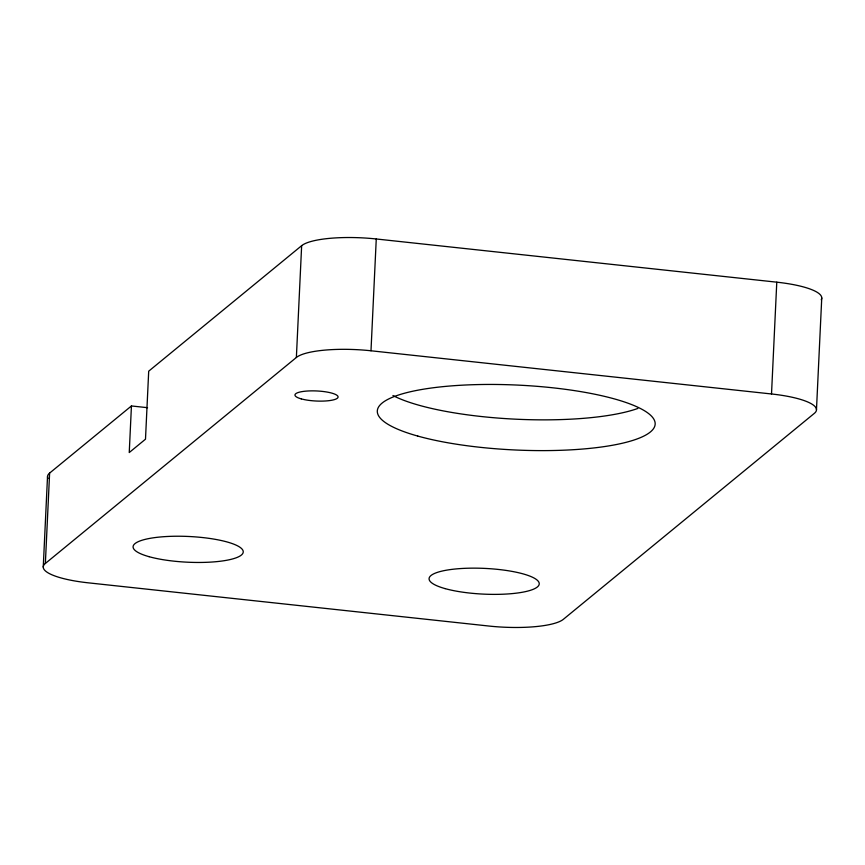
<?xml version="1.0" encoding="UTF-8"?>
<svg xmlns="http://www.w3.org/2000/svg" width="865" height="865" viewBox="0 0 865 865"><rect width="100%" height="100%" fill="white"/><g stroke="black" fill="none" stroke-linecap="round" stroke-linejoin="round"><path stroke-width="1.3" d="M43.25 567.051L47.51 476.68M45.358 563.461L296.371 357.483A60.907 14.218 2.7 0 1 370.988 350.779L771.515 393.975A60.907 14.218 2.7 0 1 814.365 413.34L563.353 619.318A60.907 14.218 2.7 0 1 488.736 626.022L88.219 582.826A60.907 14.218 2.7 0 1 45.358 563.461L49.619 473.09L131.437 405.955L147.537 407.685M131.437 405.955L129.242 452.536L145.493 439.193L148.704 371.182L301.647 245.682A60.907 14.218 2.7 0 1 376.264 238.978L776.781 282.174A60.907 14.218 2.7 0 1 821.209 299.787M296.371 357.483L301.647 245.682M370.988 350.779L376.264 238.978M771.515 393.975L776.781 282.174M816.474 409.75L821.75 297.949M637.851 408.442A139.081 32.47 2.7 0 1 512.837 419.038A139.081 32.47 2.7 0 1 392.948 395.521M48.018 478.55A60.907 14.218 2.7 0 1 49.619 473.09M301.247 398.873A21.582 5.039 2.7 0 0 337.339 398.235A21.582 5.039 2.7 0 0 310.989 390.872A21.582 5.039 2.7 0 0 301.247 398.873M445.097 588.611A55.155 12.878 2.7 0 0 537.327 587A55.155 12.878 2.7 0 0 470.009 568.175A55.155 12.878 2.7 0 0 445.097 588.611M417.763 436.068A139.081 32.47 2.7 0 0 650.35 431.992A139.081 32.47 2.7 0 0 480.572 384.525A139.081 32.47 2.7 0 0 417.763 436.068M149.104 556.692A55.155 12.878 2.7 0 0 241.335 555.081A55.155 12.878 2.7 0 0 174.006 536.257A55.155 12.878 2.7 0 0 149.104 556.692"/></g></svg>
